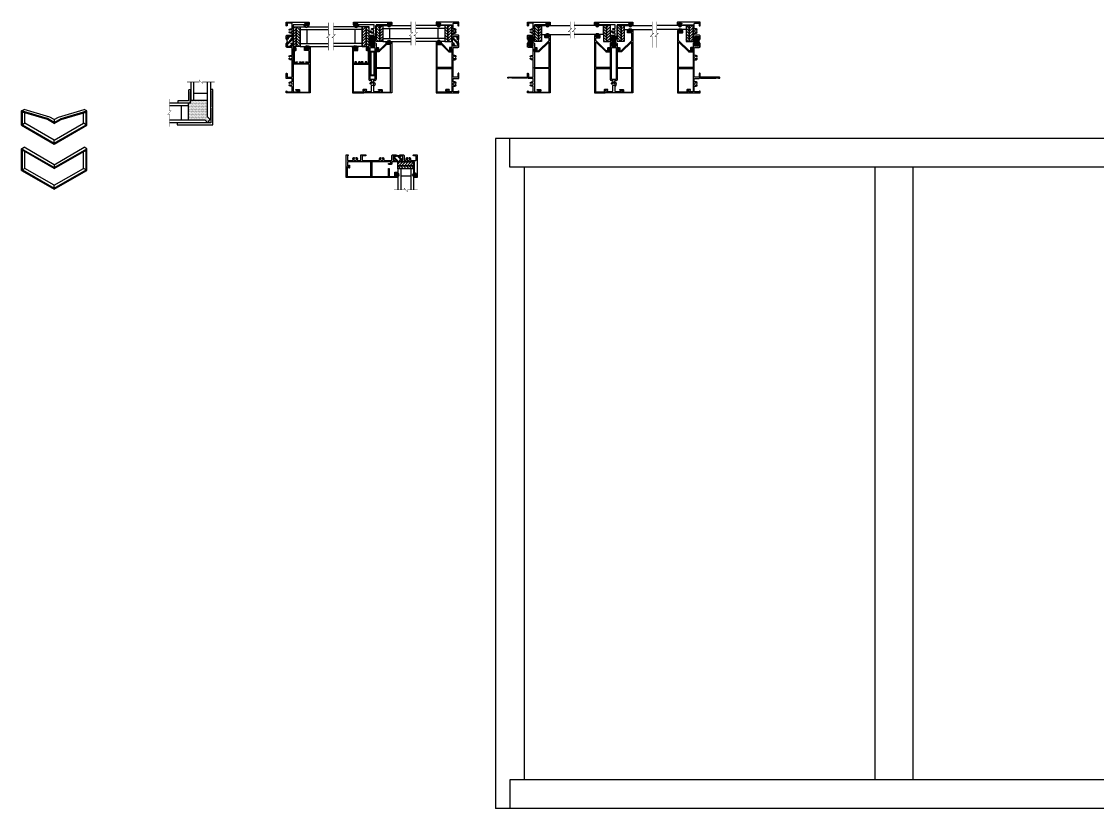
# Model space of a CAD drawing. Extents: x -23 to 190, y -172 to 85.
# Drawn here: x -23 to 45.3, y -46.7 to 3.3 of the extents above; entities that cross this region are included whole.
import ezdxf

# ---------------------------------------------------------------- set-up
doc = ezdxf.new("R2010")
doc.units = 0
doc.header["$MEASUREMENT"] = 0
doc.layers.get('0').update_dxf_attribs({"linetype": 'CONTINUOUS'})
for name, color, linetype in [('ALUM-RED', 1, 'CONTINUOUS'), ('Ballons', 7, 'CONTINUOUS'), ('DIM', 7, 'CONTINUOUS'), ('ELEV_FRAME', 1, 'CONTINUOUS'), ('FRAME', 1, 'CONTINUOUS'), ('GEOMETRY', 1, 'CONTINUOUS'), ('GLASS', 7, 'CONTINUOUS'), ('PROFILE NUMBER', 150, 'CONTINUOUS'), ('SEALANT', 8, 'CONTINUOUS'), ('SETTING BLOCKS', 7, 'CONTINUOUS'), ('TEXT', 7, 'CONTINUOUS')]:
    doc.layers.add(name, color=color, linetype=linetype)

# ---------------------------------------------------------------- blocks, each defined once
blk = doc.blocks.new('3806 MULLION')
h = blk.add_hatch()
h.set_pattern_fill('ANSI32', color=256, scale=0.25, style=0)
h.set_pattern_definition([(45, (-1.96831, -4.979215), (-0.0662913, 0.0662913), []), (45, (-1.92411, -4.979215), (-0.0662913, 0.0662913), [])])
h.paths.add_polyline_path([(-1.369, 0.094, -0.414214), (-1.394, 0.118), (-1.394, 0.134, 0.414214), (-1.404, 0.144), (-1.5, 0.144, 0.414214), (-1.531, 0.113), (-1.531, -0.113, 0.414214), (-1.5, -0.143), (-1.404, -0.143, 0.414214), (-1.394, -0.133), (-1.394, -0.118, -0.414214), (-1.369, -0.094, -0.414214), (-1.344, -0.118), (-1.093, -0.118, -0.414214), (-1.068, -0.094, -0.414214), (-1.043, -0.118), (-1.043, -0.133, 0.414214), (-1.033, -0.143), (-0.937, -0.143, 0.414214), (-0.906, -0.113), (-0.906, 0.113, 0.414214), (-0.937, 0.144), (-1.033, 0.144, 0.414214), (-1.043, 0.134), (-1.043, 0.118, -0.414214), (-1.068, 0.094, -0.414214), (-1.093, 0.118), (-1.093, 0.188, -0.275826), (-1.344, 0.188), (-1.344, 0.118, -0.414214)])
for p, q in [((-1.344, -0.118), (-1.093, -0.118)), ((-1.344, -0.203), (-1.344, -0.133))]:
    blk.add_line(p, q)
for points in [[(-1.093, -0.133), (-1.093, -0.118, -0.414214), (-1.068, -0.094, -0.414214), (-1.043, -0.118), (-1.043, -0.133, 0.414214), (-1.033, -0.143), (-0.937, -0.143, 0.414214), (-0.906, -0.113), (-0.906, 0.113, 0.414214), (-0.937, 0.144), (-1.033, 0.144, 0.414214), (-1.043, 0.134), (-1.043, 0.118, -0.414214), (-1.068, 0.094, -0.414214), (-1.093, 0.118), (-1.093, 0.188, -0.414214), (-1.062, 0.219), (-0.937, 0.219, -0.414214), (-0.831, 0.113), (-0.831, -0.062, 0.414214), (-0.8, -0.094), (-0.738, -0.094, 0.517938), (-0.709, -0.052, -0.42659), (-0.608, 0.149, -0.510157), (-0.56, 0.113), (-0.56, 0.112, -0.323599), (-0.586, 0.077, 2.284894), (-0.483, 0.018, -0.323599), (-0.466, 0.058), (-0.465, 0.058, -0.510157), (-0.41, 0.035, -0.142368), (-0.415, -0.052, 0.517938), (-0.386, -0.094), (-0.175, -0.094), (-0.175, 0.91), (-0.175, 0.961, -0.414214), (-0.15, 0.986, -0.399638), (-0.125, 0.962, 0.399638), (-0.1, 0.939), (-0.1, 0.939, 0.414214), (-0.075, 0.964), (-0.075, 1.134, 0.414214), (-0.1, 1.159), (-0.1, 1.159, 0.399638), (-0.125, 1.135, -0.399638), (-0.15, 1.111), (-0.15, 1.111, -0.414214), (-0.175, 1.136), (-0.175, 1.188, -0.414214), (-0.144, 1.219), (-0.031, 1.219, -0.414214), (0, 1.188), (0, 0), (0, -1.188, -0.414214), (-0.031, -1.219), (-0.144, -1.219, -0.414214), (-0.175, -1.188), (-0.175, -1.136, -0.414214), (-0.15, -1.111), (-0.15, -1.111, -0.399638), (-0.125, -1.135, 0.399638), (-0.1, -1.159), (-0.1, -1.159, 0.414214), (-0.075, -1.133), (-0.075, -0.964, 0.414214), (-0.1, -0.938), (-0.1, -0.938, 0.399638), (-0.125, -0.962, -0.399638), (-0.15, -0.986, -0.414214), (-0.175, -0.961), (-0.175, -0.909), (-0.175, -0.219), (-1.078, -0.219), (-1.093, -0.203)], [(-3.625, -0.143, -0.414214), (-3.656, -0.113), (-3.656, 0.113, -0.414214), (-3.625, 0.144), (-1.637, 0.144, -0.414214), (-1.606, 0.113), (-1.606, -0.113, -0.414214), (-1.637, -0.143)]]:
    blk.add_lwpolyline(points, format="xyb", close=True)
blk.add_lwpolyline([(-1.344, -0.203), (-1.359, -0.219), (-1.612, -0.219), (-1.612, -0.344, -0.414214), (-1.643, -0.374), (-1.799, -0.374, -0.414214), (-1.83, -0.344, -0.414214), (-1.799, -0.312), (-1.674, -0.312), (-1.674, -0.219), (-3.625, -0.219, -0.414214), (-3.731, -0.113), (-3.731, -0.068, 0.414214), (-3.762, -0.037), (-3.764, -0.037, 0.308174), (-3.793, -0.057, -0.627979), (-4.073, -0.078, 0.267949), (-4.1, -0.062), (-4.39, -0.062, 0.414214), (-4.4, -0.072), (-4.4, -0.37, -0.237131), (-4.413, -0.395, 0.457629), (-4.416, -0.441), (-4.346, -0.511, -0.668179), (-4.36, -0.546), (-4.49, -0.546, -0.414214), (-4.5, -0.535), (-4.5, 0), (-4.5, 0.536, -0.414214), (-4.49, 0.546), (-4.36, 0.546, -0.668179), (-4.346, 0.511), (-4.416, 0.441, 0.457629), (-4.413, 0.395, -0.237131), (-4.4, 0.37), (-4.4, 0.073, 0.414214), (-4.39, 0.063), (-4.045, 0.063, -0.500407), (-4.016, 0.023, 2.386509), (-3.914, 0.077, -0.326072), (-3.94, 0.113, -0.502305), (-3.892, 0.149, -0.227368), (-3.793, 0.057, 0.308174), (-3.764, 0.038), (-3.762, 0.038, 0.414214), (-3.731, 0.069), (-3.731, 0.113, -0.414214), (-3.625, 0.219), (-1.674, 0.219), (-1.674, 0.313), (-1.799, 0.313, -0.414214), (-1.83, 0.344, -0.414214), (-1.799, 0.375), (-1.643, 0.375, -0.414214), (-1.612, 0.344), (-1.612, 0.228, 0.414214), (-1.602, 0.219), (-1.375, 0.219, -0.414214), (-1.344, 0.188), (-1.344, 0.118, -0.414214), (-1.369, 0.094, -0.414214), (-1.394, 0.118), (-1.394, 0.134, 0.414214), (-1.404, 0.144), (-1.5, 0.144, 0.414214), (-1.531, 0.113), (-1.531, -0.113, 0.414214), (-1.5, -0.143), (-1.404, -0.143, 0.414214), (-1.394, -0.133), (-1.394, -0.118, -0.414214), (-1.369, -0.094, -0.414214), (-1.344, -0.118), (-1.344, -0.133)], format="xyb")
blk.add_arc((-1.219, 0.398), 0.245, 239.15951, 300.84049)
blk = doc.blocks.new('3802 45 GLASS STOP')
blk.add_lwpolyline([(3.939, -0.433, -0.399638), (3.914, -0.41, 0.400364), (3.889, -0.386, 0.414214), (3.864, -0.411), (3.864, -0.581, 0.414214), (3.889, -0.606), (3.889, -0.606, 0.399638), (3.914, -0.582, -0.399638), (3.939, -0.558, -0.414214), (3.964, -0.583), (3.964, -0.637, -0.414214), (3.933, -0.668), (-0.001, -0.668, -0.414214), (-0.011, -0.658), (-0.011, -0.01, -0.440011), (0, 0), (0.149, -0.013), (0.149, 0.04), (0.115, 0.074, -0.395486), (0.114, 0.102), (0.17, 0.165, -0.691708), (0.205, 0.152), (0.205, -0.04, -0.440011), (0.171, -0.071), (0.05, -0.061, 0.440011), (0.039, -0.071), (0.039, -0.593, 0.414214), (0.049, -0.603), (1.52, -0.603, 0.414214), (1.551, -0.572), (1.551, 0.299, -0.414214), (1.579, 0.327), (1.579, 0.327, -0.414214), (1.607, 0.299), (1.607, -0.572, 0.414214), (1.638, -0.603), (3.179, -0.603, 0.668179), (3.2, -0.55), (2.612, 0.038, -0.198912), (2.603, 0.06), (2.603, 0.296, -0.414214), (2.634, 0.327), (2.741, 0.327, -0.414214), (2.769, 0.299, -0.414214), (2.741, 0.271), (2.669, 0.271, 0.414214), (2.659, 0.261), (2.659, 0.071), (3.324, -0.594, 0.198912), (3.345, -0.603), (3.777, -0.603, 0.414214), (3.808, -0.572), (3.808, -0.355, -0.414214), (3.839, -0.324), (3.933, -0.324, -0.414214), (3.964, -0.355), (3.964, -0.408, -0.414214)], format="xyb", close=True)
blk = doc.blocks.new('3800 NAIL-ON FRAME')
h = blk.add_hatch()
h.set_pattern_fill('ANSI32', color=256, scale=0.25, style=0)
h.set_pattern_definition([(45, (-3.29232, -6.189), (-0.0662913, 0.0662913), []), (45, (-3.24812, -6.189), (-0.0662913, 0.0662913), [])])
h.paths.add_polyline_path([(2.143, 0.361, 0.414214), (2.112, 0.392), (2.017, 0.392, 0.414214), (2.006, 0.382), (2.006, 0.351, -0.414214), (1.982, 0.326, -0.414214), (1.956, 0.351), (1.956, 0.423, -0.324768), (1.706, 0.423), (1.706, 0.351, -0.414214), (1.681, 0.326, -0.414214), (1.655, 0.351), (1.655, 0.382, 0.414214), (1.645, 0.392), (1.549, 0.392, 0.414214), (1.518, 0.361), (1.518, 0.111, 0.414214), (1.549, 0.08), (1.645, 0.08, 0.414214), (1.655, 0.09), (1.655, 0.121, -0.414214), (1.681, 0.146, -0.414214), (1.706, 0.121), (1.706, 0.09, 0.414214), (1.715, 0.08), (1.946, 0.08, 0.414214), (1.956, 0.09), (1.956, 0.121, -0.414214), (1.982, 0.146, -0.414214), (2.006, 0.121), (2.006, 0.09, 0.414214), (2.017, 0.08), (2.112, 0.08, 0.414214), (2.143, 0.111)])
blk.add_line((1.706, 0.015), (1.706, 0.09))
blk.add_lwpolyline([(1.706, 0.015), (1.691, 0), (1.437, 0), (1.437, -0.125, -0.414214), (1.407, -0.156), (1.251, -0.156, -0.414214), (1.22, -0.125, -0.414214), (1.251, -0.094), (1.376, -0.094), (1.376, 0), (-1.376, 0), (-1.376, -0.224, 0.198912), (-1.373, -0.231), (-1.293, -0.31, -0.668179), (-1.3, -0.327), (-1.441, -0.327, -0.414214), (-1.451, -0.317), (-1.451, 0.444, -0.414214), (-1.441, 0.454), (-1.357, 0.454, -0.414214), (-1.326, 0.423, -0.358249), (-1.35, 0.393, 0.358249), (-1.376, 0.362), (-1.376, 0.111, 0.414214), (-1.345, 0.08), (-1.055, 0.08, 0.5024), (-1.025, 0.12, -0.280293), (-0.988, 0.264, -0.498955), (-0.939, 0.256, -0.334263), (-0.945, 0.219, 2.470836), (-0.832, 0.219, -0.334263), (-0.838, 0.256), (-0.838, 0.256, -0.498955), (-0.789, 0.264, -0.280293), (-0.752, 0.12, 0.5024), (-0.722, 0.08), (-0.556, 0.08, 0.414214), (-0.525, 0.111), (-0.525, 0.399), (-0.491, 0.434), (-0.491, 0.454), (-0.513, 0.476), (-0.513, 1.426, -0.443866), (-0.501, 1.436, 0.443866), (-0.491, 1.446), (-0.491, 1.614, 0.414214), (-0.501, 1.624), (-0.502, 1.624, -0.414214), (-0.513, 1.634), (-0.513, 1.673, -0.414214), (-0.482, 1.704, -0.414214), (-0.451, 1.673), (-0.451, 0.464, 0.414214), (-0.441, 0.454), (-0.232, 0.454, -0.414214), (-0.201, 0.423, -0.414214), (-0.232, 0.392), (-0.419, 0.392, 0.414214), (-0.451, 0.361), (-0.451, 0.111, 0.414214), (-0.419, 0.08), (0.633, 0.08, 0.5024), (0.663, 0.12, -0.280293), (0.7, 0.264, -0.498955), (0.749, 0.256, -0.334263), (0.743, 0.219, 2.470836), (0.856, 0.219, -0.334263), (0.85, 0.256, -0.498955), (0.899, 0.264, -0.280293), (0.936, 0.12, 0.5024), (0.966, 0.08), (1.412, 0.08, 0.414214), (1.444, 0.111), (1.444, 0.392, -0.414214), (1.506, 0.454), (1.674, 0.454, -0.414214), (1.706, 0.423), (1.706, 0.351, -0.414214), (1.681, 0.326, -0.414214), (1.655, 0.351), (1.655, 0.382, 0.414214), (1.645, 0.392), (1.549, 0.392, 0.414214), (1.518, 0.361), (1.518, 0.111, 0.414214), (1.549, 0.08), (1.645, 0.08, 0.414214), (1.655, 0.09), (1.655, 0.121, -0.414214), (1.681, 0.146, -0.414214), (1.706, 0.121), (1.706, 0.09, 0.414214), (1.715, 0.08), (1.946, 0.08, 0.414214), (1.956, 0.09), (1.956, 0.121, -0.414214), (1.982, 0.146, -0.414214), (2.006, 0.121), (2.006, 0.09, 0.414214), (2.017, 0.08), (2.112, 0.08, 0.414214), (2.143, 0.111), (2.143, 0.361, 0.414214), (2.112, 0.392), (2.017, 0.392, 0.414214), (2.006, 0.382), (2.006, 0.351, -0.414214), (1.982, 0.326), (1.982, 0.326, -0.414214), (1.956, 0.351), (1.956, 0.423, -0.414214), (1.988, 0.454), (2.157, 0.454, -0.414214), (2.219, 0.392), (2.219, 0.111, 0.414214), (2.249, 0.08), (2.321, 0.08, 0.5024), (2.351, 0.12, -0.280293), (2.388, 0.264, -0.498955), (2.437, 0.256, -0.334263), (2.431, 0.219, 2.470836), (2.544, 0.219, -0.334263), (2.538, 0.256, -0.498955), (2.587, 0.264, -0.280293), (2.624, 0.12, 0.5024), (2.654, 0.08), (2.943, 0.08, 0.414214), (2.975, 0.111), (2.975, 0.361, 0.414214), (2.943, 0.392), (2.831, 0.392, -0.414214), (2.799, 0.423, -0.414214), (2.831, 0.454), (3.04, 0.454, -0.414214), (3.049, 0.444), (3.049, 0.444), (3.049, -0.969, -0.414214), (3.018, -1), (2.905, -1, -0.414214), (2.874, -0.969), (2.874, -0.918, -0.414214), (2.9, -0.893), (2.9, -0.893, -0.399638), (2.924, -0.916, 0.399638), (2.949, -0.94), (2.95, -0.94, 0.414214), (2.975, -0.915), (2.975, -0.745, 0.414214), (2.95, -0.72), (2.949, -0.72, 0.399638), (2.924, -0.744, -0.399638), (2.9, -0.768, -0.414214), (2.874, -0.743), (2.874, -0.691), (2.874, 0), (1.971, 0), (1.956, 0.015), (1.956, 0.09)], format="xyb")
blk.add_arc((1.831, 0.596), 0.214, 234.01573, 305.98427)
blk = doc.blocks.new('3801 1 INCH GLASS STOP')
blk.add_lwpolyline([(2.741, 0.327, -0.414214), (2.769, 0.299, -0.414214), (2.741, 0.271), (2.669, 0.271, 0.414214), (2.659, 0.261), (2.659, 0.167, 0.198912), (2.668, 0.145), (3.128, -0.315, 0.198912), (3.15, -0.324), (3.183, -0.324, -0.414214), (3.214, -0.355), (3.214, -0.408, -0.414214), (3.189, -0.433, -0.399638), (3.164, -0.41, 0.400364), (3.139, -0.386, 0.414214), (3.114, -0.411), (3.114, -0.581, 0.414214), (3.139, -0.606), (3.139, -0.606, 0.399638), (3.164, -0.582, -0.399638), (3.189, -0.558, -0.414214), (3.214, -0.583), (3.214, -0.637, -0.414214), (3.183, -0.668), (-0.001, -0.668, -0.414214), (-0.011, -0.658), (-0.011, -0.01, -0.440011), (0, 0), (0.149, -0.013), (0.149, 0.04), (0.115, 0.074, -0.395486), (0.114, 0.102), (0.17, 0.165, -0.691708), (0.205, 0.152), (0.205, -0.04, -0.440011), (0.171, -0.071), (0.05, -0.061, 0.440011), (0.039, -0.071), (0.039, -0.593, 0.414214), (0.049, -0.603), (1.52, -0.603, 0.414214), (1.551, -0.572), (1.551, 0.299, -0.414214), (1.579, 0.327, -0.414214), (1.607, 0.299), (1.607, -0.572, 0.414214), (1.638, -0.603), (3.027, -0.603, 0.414214), (3.058, -0.572), (3.058, -0.337, 0.198912), (3.049, -0.315), (2.612, 0.122, -0.198912), (2.603, 0.144), (2.603, 0.296, -0.414214), (2.634, 0.327)], format="xyb", close=True)
blk = doc.blocks.new('A$C3BF656AD')
at = {"layer": 'SETTING BLOCKS'}
h = blk.add_hatch(dxfattribs=at)
h.set_pattern_fill('ANSI31', color=256, scale=0.25, angle=90, style=0)
h.set_pattern_definition([(135, (0.820812, -8.054306), (-0.02209709, -0.02209709), [])])
h.paths.add_polyline_path([(0, 0.063), (0.25, 0.063), (0.25, 0.11), (0, 0.11)])
h = blk.add_hatch(dxfattribs=at)
h.set_pattern_fill('ANSI31', color=256, scale=0.25, style=0)
h.set_pattern_definition([(45, (-2.098375, -8.085556), (-0.02209709, 0.02209709), [])])
h.paths.add_polyline_path([(0, 0), (0.25, 0), (0.25, 0.063), (0, 0.063)])
for points in [[(0, 0.063), (0, 0.11), (0.25, 0.11), (0.25, 0.063)], [(0, 0), (0, 0.063), (0.25, 0.063), (0.25, 0)]]:
    blk.add_lwpolyline(points, close=True, dxfattribs=at)
blk = doc.blocks.new('*U144')
at = {"layer": 'PROFILE NUMBER', "color": 5}
for p, q in [((-0.016, 0.092), (-0.013, 0.083)), ((-0.013, 0.083), (0.013, 0.083)), ((0.013, 0.083), (0.016, 0.092))]:
    blk.add_line(p, q, dxfattribs=at)
blk.add_lwpolyline([(-0.043, 0.091), (-0.043, 0.034), (-0.09, 0.034), (-0.09, 0), (0.09, 0), (0.09, 0.034), (0.043, 0.034), (0.043, 0.091)], dxfattribs=at)
for centre, start, end in [((-0.073, 0.071), 19.82892, 61.17501), ((0.073, 0.071), 118.76326, 160.19447)]:
    blk.add_arc(centre, 0.06, start, end, dxfattribs=at)
blk.add_ellipse((0, 0.152), major_axis=(-0.0958, 0), ratio=0.712114, start_param=2.033109, end_param=7.391692, dxfattribs=at)
blk.add_open_spline([(0.044, 0.124), (0.053, 0.129), (0.059, 0.135), (0.069, 0.15), (0.068, 0.157), (0.049, 0.179), (0.027, 0.189), (-0.021, 0.191), (-0.045, 0.181), (-0.067, 0.16), (-0.068, 0.152), (-0.061, 0.137), (-0.054, 0.129), (-0.044, 0.124)], degree=3, knots=[2.2211, 2.2211, 2.2211, 2.2211, 2.727733, 2.727733, 3.7005, 3.7005, 4.673268, 4.673268, 5.646035, 5.646035, 6.618803, 6.618803, 7.203997, 7.203997, 7.203997, 7.203997], dxfattribs=at)
blk = doc.blocks.new('3811 114 GLASS STOP')
blk.add_lwpolyline([(1.964, 0.69), (1.984, 0.67), (2.652, 0.67, -0.414214), (2.683, 0.639), (2.683, 0.401, 0.414214), (2.693, 0.391), (2.829, 0.391, 0.414214), (2.839, 0.401), (2.839, 0.475, 0.414214), (2.814, 0.5, 0.399638), (2.789, 0.477, -0.400364), (2.764, 0.453, -0.414214), (2.739, 0.478), (2.739, 0.648, -0.414214), (2.764, 0.673), (2.764, 0.673, -0.399638), (2.789, 0.649, 0.399638), (2.814, 0.625, 0.414214), (2.839, 0.65), (2.839, 0.725, 0.414214), (2.829, 0.735), (2.829, 0.735), (2.829, 0.735), (2.829, 0.735), (-0.001, 0.735, 0.414214), (-0.011, 0.725), (-0.011, 0.01, 0.440011), (0, 0), (0.138, 0.012, -0.440011), (0.149, 0.002), (0.149, -0.04), (0.115, -0.074, 0.395486), (0.114, -0.102), (0.17, -0.165, 0.691708), (0.205, -0.152), (0.205, 0.04, 0.440011), (0.171, 0.071), (0.05, 0.061, -0.440011), (0.039, 0.071), (0.039, 0.66, -0.414214), (0.049, 0.67), (1.777, 0.67, -0.414214), (1.808, 0.639), (1.808, -0.317, 0.414214), (1.818, -0.327), (2.781, -0.327, 0.414214), (2.809, -0.299, 0.414214), (2.781, -0.271), (1.895, -0.271, -0.414214), (1.864, -0.24), (1.864, -0.206, -0.414214), (1.895, -0.175), (1.954, -0.175, 0.414214), (1.964, -0.165), (1.964, -0.091, 0.414214), (1.939, -0.066, 0.399638), (1.914, -0.089, -0.400364), (1.889, -0.113, -0.414214), (1.864, -0.088), (1.864, 0.082, -0.414214), (1.889, 0.107, -0.400364), (1.914, 0.083, 0.399638), (1.939, 0.059, 0.414214), (1.964, 0.084), (1.964, 0.159, 0.414214), (1.954, 0.169), (1.895, 0.169, -0.414214), (1.864, 0.2), (1.864, 0.204, -0.414214), (1.895, 0.235), (1.954, 0.235, 0.414214), (1.964, 0.245), (1.964, 0.319, 0.414214), (1.939, 0.344, 0.399638), (1.914, 0.321, -0.400364), (1.889, 0.297, -0.414214), (1.864, 0.322), (1.864, 0.492, -0.414214), (1.889, 0.517, -0.400364), (1.914, 0.493, 0.399638), (1.939, 0.469, 0.414214), (1.964, 0.494), (1.964, 0.569, 0.414214), (1.954, 0.579), (1.895, 0.579, -0.414214), (1.864, 0.61), (1.864, 0.639, -0.414214), (1.895, 0.67), (1.964, 0.67)], format="xyb", close=True)
blk = doc.blocks.new('A$C71C12F4B')
at = {"layer": 'SETTING BLOCKS'}
h = blk.add_hatch(dxfattribs=at)
h.set_pattern_fill('ANSI31', color=256, scale=0.25, angle=90, style=0)
h.set_pattern_definition([(135, (-7.229924, -6.356783), (-0.02209709, -0.02209709), [])])
h.paths.add_polyline_path([(0.31, 0.11), (0, 0.11), (0, 0.063), (0.31, 0.063)])
h = blk.add_hatch(dxfattribs=at)
h.set_pattern_fill('ANSI31', color=256, scale=0.25, style=0)
h.set_pattern_definition([(45, (-7.229924, -6.356783), (-0.02209709, 0.02209709), [])])
h.paths.add_polyline_path([(0.31, 0), (0.31, 0.063), (0, 0.063), (0, 0)])
for points in [[(0, 0.063), (0, 0.11), (0.31, 0.11), (0.31, 0.063)], [(0, 0), (0, 0.063), (0.31, 0.063), (0.31, 0)]]:
    blk.add_lwpolyline(points, close=True, dxfattribs=at)
blk = doc.blocks.new('25031')
at = {"layer": 'GEOMETRY', "color": 5}
for p, q in [((-0.035, 0.042), (-0.09, 0.042)), ((-0.09, 0.042), (-0.09, 0)), ((-0.09, 0), (0.09, 0)), ((-0.035, 0.112), (-0.035, 0.042)), ((0.035, 0.042), (0.035, 0.112)), ((0.09, 0.042), (0.035, 0.042)), ((0.09, 0), (0.09, 0.042))]:
    blk.add_line(p, q, dxfattribs=at)
for centre, radius, start, end in [((-0.16, 0.126), 0.01, 165.86854, 267.1063), ((0, 0.086), 0.175, 14.16222, 165.86854), ((0, 3.29), 3.179, 267.1063, 269.36545), ((0, 0.086), 0.135, 30.48079, 149.52589), ((0, 3.29), 3.139, 267.87586, 269.9963), ((0.005, 3.056), 2.904, 269.90051, 272.19223), ((0.005, 3.056), 2.944, 270.58295, 273.02232), ((0.16, 0.126), 0.01, 273.02232, 14.16222)]:
    blk.add_arc(centre, radius, start, end, dxfattribs=at)
blk = doc.blocks.new('3809 BLOCK FRAME')
h = blk.add_hatch()
h.set_pattern_fill('PLAST', color=256, angle=45, style=0)
h.set_pattern_definition([(45, (-4.25098, -6.643), (-0.176777, 0.176777), []), (45, (-4.27308, -6.6209), (-0.176777, 0.176777), []), (45, (-4.29517, -6.5988), (-0.176777, 0.176777), [])])
edge = h.paths.add_edge_path()
edge.add_arc((-0.937, 0.093), 0.031, 270, 360, ccw=False)
edge.add_line((-0.937, 0.062), (-1.033, 0.062))
edge.add_arc((-1.033, 0.072), 0.01, 180, 270, ccw=False)
edge.add_line((-1.043, 0.072), (-1.043, 0.103))
edge.add_arc((-1.068, 0.103), 0.025, 360, 450)
edge.add_arc((-1.068, 0.103), 0.025, 90, 180)
edge.add_line((-1.093, 0.103), (-1.093, 0.031))
edge.add_arc((-1.218, -0.221), 0.281, 63.50919, 116.49081)
edge.add_line((-1.344, 0.031), (-1.344, 0.103))
edge.add_arc((-1.369, 0.103), 0.025, 0, 90)
edge.add_arc((-1.369, 0.103), 0.025, 90, 180)
edge.add_line((-1.394, 0.103), (-1.394, 0.072))
edge.add_arc((-1.404, 0.072), 0.01, 270, 360, ccw=False)
edge.add_line((-1.404, 0.062), (-1.5, 0.062))
edge.add_arc((-1.5, 0.093), 0.031, 180, 270, ccw=False)
edge.add_line((-1.531, 0.093), (-1.531, 0.343))
edge.add_arc((-1.5, 0.343), 0.031, 90, 180, ccw=False)
edge.add_line((-1.5, 0.374), (-1.404, 0.374))
edge.add_arc((-1.404, 0.364), 0.01, 0, 90, ccw=False)
edge.add_line((-1.394, 0.364), (-1.394, 0.333))
edge.add_arc((-1.369, 0.333), 0.025, 180, 270)
edge.add_arc((-1.369, 0.333), 0.025, 270, 360)
edge.add_line((-1.344, 0.333), (-1.344, 0.439))
edge.add_line((-1.344, 0.439), (-1.093, 0.439))
edge.add_line((-1.093, 0.439), (-1.093, 0.333))
edge.add_arc((-1.068, 0.333), 0.025, 180, 270)
edge.add_arc((-1.068, 0.333), 0.025, 270, 360)
edge.add_line((-1.043, 0.333), (-1.043, 0.364))
edge.add_arc((-1.033, 0.364), 0.01, 90, 180, ccw=False)
edge.add_line((-1.033, 0.374), (-0.937, 0.374))
edge.add_arc((-0.937, 0.343), 0.031, 0, 90, ccw=False)
edge.add_line((-0.906, 0.343), (-0.906, 0.093))
blk.add_line((-1.093, 0.439), (-1.344, 0.439))
for points in [[(-1.093, 0.439), (-1.093, 0.333, 0.414214), (-1.068, 0.308, 0.414214), (-1.043, 0.333), (-1.043, 0.364, -0.414214), (-1.033, 0.374), (-0.937, 0.374, -0.414214), (-0.906, 0.343), (-0.906, 0.093, -0.414214), (-0.937, 0.062), (-1.033, 0.062, -0.414214), (-1.043, 0.072), (-1.043, 0.103, 0.414214), (-1.068, 0.128), (-1.068, 0.128, 0.414214), (-1.093, 0.103), (-1.093, 0.031, 0.414214), (-1.062, 0), (-0.893, 0, 0.414214), (-0.831, 0.062), (-0.831, 0.343, -0.414214), (-0.8, 0.374), (-0.729, 0.374, -0.5024), (-0.699, 0.334, 0.280293), (-0.661, 0.19, 0.498955), (-0.613, 0.198), (-0.613, 0.198, 0.334263), (-0.618, 0.235, -2.470836), (-0.506, 0.235, 0.334263), (-0.511, 0.198, 0.498955), (-0.463, 0.19, 0.280293), (-0.425, 0.334, -0.5024), (-0.395, 0.374), (-0.106, 0.374, -0.414214), (-0.075, 0.343), (-0.075, 0.093, -0.414214), (-0.106, 0.062), (-0.219, 0.062, 0.414214), (-0.25, 0.031, 0.414214), (-0.219, 0), (0, 0), (0, 1.423, 0.414214), (-0.031, 1.454), (-0.144, 1.454, 0.414214), (-0.175, 1.423), (-0.175, 1.371, 0.414214), (-0.15, 1.346), (-0.15, 1.346, 0.399638), (-0.125, 1.37, -0.399638), (-0.1, 1.394), (-0.1, 1.394, -0.414214), (-0.075, 1.369), (-0.075, 1.199, -0.414214), (-0.1, 1.174), (-0.1, 1.174, -0.399638), (-0.125, 1.198, 0.399638), (-0.15, 1.221, 0.414214), (-0.175, 1.196), (-0.175, 0.464, -0.414214), (-0.185, 0.454), (-1.078, 0.454), (-1.093, 0.439)], [(-1.344, 0.439), (-1.344, 0.439), (-1.359, 0.454), (-1.612, 0.454), (-1.612, 0.579, 0.414214), (-1.643, 0.61), (-1.799, 0.61, 0.414214), (-1.83, 0.579, 0.414214), (-1.799, 0.548), (-1.674, 0.548), (-1.674, 0.454), (-4.425, 0.454), (-4.425, 0.678, -0.198912), (-4.422, 0.685), (-4.343, 0.764, 0.668179), (-4.35, 0.781), (-4.49, 0.781, 0.414214), (-4.5, 0.771), (-4.5, 0.01, 0.414214), (-4.49, 0), (-4.406, 0, 0.414214), (-4.375, 0.031, 0.358249), (-4.4, 0.061, -0.358249), (-4.425, 0.092), (-4.425, 0.343, -0.414214), (-4.394, 0.374), (-4.105, 0.374, -0.5024), (-4.075, 0.334, 0.280293), (-4.037, 0.19, 0.498955), (-3.989, 0.198, 0.334263), (-3.994, 0.235, -2.470836), (-3.882, 0.235, 0.334263), (-3.887, 0.198, 0.498955), (-3.839, 0.19, 0.280293), (-3.801, 0.334, -0.5024), (-3.771, 0.374), (-3.606, 0.374, -0.414214), (-3.575, 0.343), (-3.575, 0), (-3.281, 0, 0.414214), (-3.25, 0.031, 0.414214), (-3.281, 0.062), (-3.469, 0.062, -0.414214), (-3.5, 0.093), (-3.5, 0.343, -0.414214), (-3.469, 0.374), (-2.417, 0.374, -0.5024), (-2.387, 0.334, 0.280293), (-2.349, 0.19, 0.498955), (-2.301, 0.198, 0.334263), (-2.306, 0.235, -2.470836), (-2.194, 0.235, 0.334263), (-2.199, 0.198, 0.498955), (-2.151, 0.19, 0.280293), (-2.113, 0.334, -0.5024), (-2.083, 0.374), (-1.637, 0.374, -0.414214), (-1.606, 0.343), (-1.606, 0.062, 0.414214), (-1.544, 0), (-1.375, 0, 0.414214), (-1.344, 0.031), (-1.344, 0.103, 0.414214), (-1.369, 0.128, 0.414214), (-1.394, 0.103), (-1.394, 0.072, -0.414214), (-1.404, 0.062), (-1.5, 0.062, -0.414214), (-1.531, 0.093), (-1.531, 0.343, -0.414214), (-1.5, 0.374), (-1.404, 0.374, -0.414214), (-1.394, 0.364), (-1.394, 0.333, 0.414214), (-1.369, 0.308, 0.414214), (-1.344, 0.333), (-1.344, 0.439)]]:
    blk.add_lwpolyline(points, format="xyb")
blk.add_arc((-1.218, -0.221), 0.281, 63.50919, 116.49081)
blk = doc.blocks.new('*U145')
at = {"layer": 'PROFILE NUMBER', "color": 5}
for p, q in [((-0.016, 0.092), (-0.013, 0.083)), ((-0.013, 0.083), (0.013, 0.083)), ((0.013, 0.083), (0.016, 0.092))]:
    blk.add_line(p, q, dxfattribs=at)
blk.add_lwpolyline([(-0.043, 0.091), (-0.043, 0.034), (-0.09, 0.034), (-0.09, 0), (0.09, 0), (0.09, 0.034), (0.043, 0.034), (0.043, 0.091)], dxfattribs=at)
for centre, start, end in [((-0.073, 0.071), 19.82892, 61.17501), ((0.073, 0.071), 118.76326, 160.19447)]:
    blk.add_arc(centre, 0.06, start, end, dxfattribs=at)
blk.add_ellipse((0, 0.152), major_axis=(-0.0958, 0), ratio=0.712114, start_param=2.033109, end_param=7.391692, dxfattribs=at)
blk.add_open_spline([(0.044, 0.124), (0.053, 0.129), (0.059, 0.135), (0.069, 0.15), (0.068, 0.157), (0.049, 0.179), (0.027, 0.189), (-0.021, 0.191), (-0.045, 0.181), (-0.067, 0.16), (-0.068, 0.152), (-0.061, 0.137), (-0.054, 0.129), (-0.044, 0.124)], degree=3, knots=[2.2211, 2.2211, 2.2211, 2.2211, 2.727733, 2.727733, 3.7005, 3.7005, 4.673268, 4.673268, 5.646035, 5.646035, 6.618803, 6.618803, 7.203997, 7.203997, 7.203997, 7.203997], dxfattribs=at)

msp = doc.modelspace()

# ---------------------------------------------------------------- hatches: boundary and pattern name
at = {"layer": 'SEALANT'}
h = msp.add_hatch(dxfattribs=at)
h.set_pattern_fill('DOTS', color=256, scale=0.75, style=0)
h.set_pattern_definition([(0, (-29.62046, -5.736734), (0.0234375, 0.046875), [0, -0.046875])])
edge = h.paths.add_edge_path()
edge.add_line((-12.443, -1.884), (-12.443, -2.072))
edge.add_line((-12.443, -2.072), (-12.443, -2.947))
edge.add_line((-12.443, -2.947), (-11.381, -2.947))
edge.add_line((-11.381, -2.947), (-11.193, -3.134))
edge.add_arc((-10.971, -3.18), 0.227, 101.65322, 168.34678, ccw=False)
edge.add_line((-11.017, -2.957), (-11.204, -2.77))
edge.add_line((-11.204, -2.77), (-11.204, -1.707))
edge.add_line((-11.204, -1.707), (-12.079, -1.707))
edge.add_line((-12.079, -1.707), (-12.267, -1.707))
edge.add_arc((-12.431, -1.719), 0.165, -94.12843, 4.12843, ccw=False)

# ---------------------------------------------------------------- linework, layer by layer
at = {"layer": 'ALUM-RED'}
for points in [[(-11.941, -3.134), (-12.034, -3.134), (-12.034, -3.149), (-13.034, -3.149), (-13.034, -3.134), (-13.127, -3.134), (-13.127, -3.264, 0.414214), (-13.117, -3.274), (-10.887, -3.274, 0.414214), (-10.877, -3.264), (-10.877, -1.034, 0.414214), (-10.887, -1.024), (-11.017, -1.024), (-11.017, -1.117), (-11.002, -1.117), (-11.002, -2.117), (-11.017, -2.117), (-11.017, -2.21), (-11.002, -2.21), (-11.002, -3.139, -0.414214), (-11.012, -3.149), (-11.941, -3.149)], [(-12.282, -1.151), (-12.267, -1.151), (-12.267, -1.058), (-12.397, -1.058, 0.414214), (-12.407, -1.068), (-12.407, -1.734, -0.414214), (-12.417, -1.744), (-13.083, -1.744, 0.414214), (-13.093, -1.754), (-13.093, -1.884), (-13, -1.884), (-13, -1.869), (-12.292, -1.869, 0.414214), (-12.282, -1.859)]]:
    msp.add_lwpolyline(points, format="xyb", close=True, dxfattribs=at)
at = {"layer": 'Ballons'}
for p, q in [((9.987, 3.028), (11.818, 3.028)), ((9.987, 2.466), (9.987, 3.028)), ((13.924, 3.028), (12.068, 3.028)), ((9.987, 2.466), (11.818, 2.466)), ((13.924, 2.466), (12.068, 2.466))]:
    msp.add_line(p, q, dxfattribs=at)
at = {"layer": 'DIM', "color": 5, "lineweight": 40}
msp.add_lwpolyline([(-0.608, 1.373), (-0.858, 1.373), (-0.858, -0.127), (-0.608, -0.127)], close=True, dxfattribs=at)
at = {"layer": 'ELEV_FRAME'}
for p, q in [((57.656, -4.136), (7.062, -4.136)), ((7.062, -4.136), (7.062, -46.682)), ((7.973, -5.959), (7.973, -4.136)), ((56.744, -5.959), (7.973, -5.959)), ((8.885, -5.959), (8.885, -44.86)), ((31.145, -5.959), (31.145, -44.86)), ((33.572, -5.959), (33.572, -44.86)), ((7.973, -44.86), (7.973, -46.682)), ((56.744, -44.86), (7.973, -44.86)), ((57.656, -46.682), (7.062, -46.682))]:
    msp.add_line(p, q, dxfattribs=at)
at = {"layer": 'FRAME'}
for p, q in [((-23.014, -2.387), (-22.852, -2.293)), ((-21.374, -2.871), (-23.014, -2.387)), ((-23.014, -3.295), (-23.014, -2.387)), ((-22.962, -3.326), (-22.962, -2.402)), ((-21.374, -2.932), (-22.962, -2.463)), ((-21.212, -2.777), (-22.852, -2.293)), ((-22.799, -3.171), (-22.799, -2.511)), ((-20.67, -2.777), (-19.03, -2.293)), ((-20.508, -2.871), (-18.868, -2.387)), ((-20.508, -2.932), (-18.92, -2.463)), ((-19.083, -3.171), (-19.083, -2.511)), ((-18.868, -2.387), (-19.03, -2.293)), ((-18.92, -3.326), (-18.92, -2.402)), ((-18.868, -3.295), (-18.868, -2.387)), ((-23.014, -3.295), (-20.941, -4.492)), ((-22.799, -3.171), (-22.962, -3.265)), ((-22.962, -3.265), (-20.941, -4.432)), ((-20.941, -4.244), (-22.799, -3.171)), ((-20.941, -3.121), (-21.374, -2.871)), ((-20.941, -3.182), (-21.374, -2.932)), ((-20.941, -2.934), (-21.212, -2.777)), ((-20.941, -2.934), (-20.67, -2.777)), ((-20.941, -3.121), (-20.508, -2.871)), ((-20.941, -3.182), (-20.508, -2.932)), ((-20.941, -2.934), (-20.941, -3.182)), ((-20.941, -4.244), (-19.083, -3.171)), ((-20.941, -4.432), (-18.92, -3.265)), ((-20.941, -4.492), (-18.868, -3.295)), ((-18.92, -3.265), (-19.083, -3.171)), ((-23.014, -4.791), (-22.852, -4.697)), ((-20.941, -5.8), (-22.852, -4.697)), ((-20.941, -4.432), (-20.941, -4.244)), ((-20.941, -4.432), (-20.941, -4.492)), ((-20.941, -5.8), (-19.03, -4.697)), ((-18.868, -4.791), (-19.03, -4.697)), ((-20.941, -5.988), (-23.014, -4.791)), ((-23.014, -6.162), (-23.014, -4.791)), ((-22.962, -6.192), (-22.962, -4.821)), ((-20.941, -6.049), (-22.962, -4.882)), ((-22.799, -6.038), (-22.799, -4.976)), ((-20.941, -5.988), (-18.868, -4.791)), ((-20.941, -6.049), (-18.92, -4.882)), ((-19.083, -6.038), (-19.083, -4.976)), ((-18.92, -6.192), (-18.92, -4.821)), ((-18.868, -6.162), (-18.868, -4.791)), ((-22.799, -6.038), (-22.962, -6.132)), ((-22.962, -6.132), (-20.941, -7.299)), ((-20.941, -7.111), (-22.799, -6.038)), ((-20.941, -5.8), (-20.941, -6.049)), ((-20.941, -7.111), (-19.083, -6.038)), ((-20.941, -7.299), (-18.92, -6.132)), ((-18.92, -6.132), (-19.083, -6.038)), ((-23.014, -6.162), (-20.941, -7.359)), ((-20.941, -7.359), (-18.868, -6.162)), ((-20.941, -7.299), (-20.941, -7.111)), ((-20.941, -7.299), (-20.941, -7.359))]:
    msp.add_line(p, q, dxfattribs=at)
for points in [[(9.549, 1.506, -0.414214), (9.577, 1.534, -0.414214), (9.605, 1.506), (9.605, 1.434, 0.414214), (9.615, 1.424), (9.806, 1.424), (10.47, 2.088, 0.198912), (10.479, 2.11), (10.479, 2.229, 0.414214), (10.448, 2.26), (10.231, 2.26, -0.414214), (10.2, 2.291), (10.2, 2.385, -0.414214), (10.231, 2.416), (10.285, 2.416, -0.414214), (10.31, 2.391, -0.399638), (10.286, 2.366, 0.400364), (10.262, 2.341, 0.414214), (10.287, 2.316), (10.457, 2.316, 0.414214), (10.482, 2.341), (10.482, 2.341, 0.399638), (10.459, 2.366, -0.399638), (10.435, 2.391, -0.414214), (10.46, 2.416), (10.513, 2.416, -0.414214), (10.544, 2.385), (10.544, -1.236, -0.414214), (10.534, -1.246), (9.886, -1.246, -0.440011), (9.876, -1.235), (9.89, -1.086), (9.836, -1.086), (9.802, -1.12, -0.395486), (9.775, -1.121), (9.711, -1.065, -0.691708), (9.724, -1.03), (9.917, -1.03, -0.440011), (9.948, -1.064), (9.937, -1.185, 0.440011), (9.947, -1.196), (10.469, -1.196, 0.414214), (10.479, -1.186), (10.479, 0.285, 0.414214), (10.448, 0.316), (9.577, 0.316, -0.414214), (9.549, 0.344), (9.549, 0.344, -0.414214), (9.577, 0.372), (10.448, 0.372, 0.414214), (10.479, 0.403), (10.479, 1.943, 0.668179), (10.427, 1.965), (9.838, 1.377, -0.198912), (9.816, 1.368), (9.58, 1.368, -0.414214), (9.549, 1.399)], [(14.362, 1.506, 0.414214), (14.334, 1.534, 0.414214), (14.306, 1.506), (14.306, 1.434, -0.414214), (14.296, 1.424), (14.106, 1.424), (13.441, 2.088, -0.198912), (13.432, 2.11), (13.432, 2.229, -0.414214), (13.463, 2.26), (13.68, 2.26, 0.414214), (13.711, 2.291), (13.711, 2.385, 0.414214), (13.68, 2.416), (13.627, 2.416, 0.414214), (13.602, 2.391, 0.399638), (13.625, 2.366, -0.400364), (13.649, 2.341, -0.414214), (13.624, 2.316), (13.454, 2.316, -0.414214), (13.429, 2.341), (13.429, 2.341, -0.399638), (13.453, 2.366, 0.399638), (13.477, 2.391, 0.414214), (13.452, 2.416), (13.398, 2.416, 0.414214), (13.367, 2.385), (13.367, -1.236, 0.414214), (13.377, -1.246), (14.025, -1.246, 0.440011), (14.035, -1.235), (14.022, -1.086), (14.075, -1.086), (14.109, -1.12, 0.395486), (14.137, -1.121), (14.2, -1.065, 0.691708), (14.187, -1.03), (13.995, -1.03, 0.440011), (13.964, -1.064), (13.975, -1.185, -0.440011), (13.965, -1.196), (13.442, -1.196, -0.414214), (13.432, -1.186), (13.432, 0.285, -0.414214), (13.463, 0.316), (14.334, 0.316, 0.414214), (14.362, 0.344), (14.362, 0.344, 0.414214), (14.334, 0.372), (13.463, 0.372, -0.414214), (13.432, 0.403), (13.432, 1.943, -0.668179), (13.485, 1.965), (14.073, 1.377, 0.198912), (14.095, 1.368), (14.331, 1.368, 0.414214), (14.362, 1.399)], [(-0.779, -6.524, 0.414214), (-0.748, -6.555), (0.242, -6.555, 0.414214), (0.273, -6.524), (0.273, -6.07, -0.414214), (0.298, -6.045), (0.304, -6.045, -0.414214), (0.329, -6.07), (0.329, -6.524, 0.414214), (0.36, -6.555), (0.641, -6.555, 0.414214), (0.672, -6.524), (0.672, -6.307, -0.414214), (0.703, -6.276), (0.797, -6.276, -0.414214), (0.828, -6.307), (0.828, -6.361, -0.414214), (0.803, -6.386, -0.399638), (0.778, -6.362, 0.400364), (0.753, -6.338, 0.414214), (0.728, -6.363), (0.728, -6.533, 0.414214), (0.753, -6.558), (0.753, -6.558, 0.399638), (0.778, -6.535, -0.399638), (0.803, -6.511, -0.414214), (0.828, -6.536), (0.828, -6.589, -0.414214), (0.797, -6.62), (-2.387, -6.62, -0.414214), (-2.397, -6.61), (-2.397, -5.962, -0.440011), (-2.386, -5.952), (-2.248, -5.965, 0.440011), (-2.237, -5.955), (-2.237, -5.852, -0.414214), (-2.212, -5.827, -0.414214), (-2.187, -5.852), (-2.187, -5.986, -0.440011), (-2.221, -6.017), (-2.336, -6.007, 0.440011), (-2.347, -6.017), (-2.347, -6.545, 0.414214), (-2.337, -6.555), (-0.866, -6.555, 0.414214), (-0.835, -6.524), (-0.835, -5.653, -0.414214), (-0.807, -5.625), (-0.807, -5.625, -0.414214), (-0.779, -5.653)], [(-0.779, -6.524, 0.414214), (-0.748, -6.555), (0.242, -6.555, 0.414214), (0.273, -6.524), (0.273, -6.07, -0.414214), (0.298, -6.045), (0.304, -6.045, -0.414214), (0.329, -6.07), (0.329, -6.524, 0.414214), (0.36, -6.555), (0.641, -6.555, 0.414214), (0.672, -6.524), (0.672, -6.307, -0.414214), (0.703, -6.276), (0.797, -6.276, -0.414214), (0.828, -6.307), (0.828, -6.361, -0.414214), (0.803, -6.386, -0.399638), (0.778, -6.362, 0.400364), (0.753, -6.338, 0.414214), (0.728, -6.363), (0.728, -6.533, 0.414214), (0.753, -6.558), (0.753, -6.558, 0.399638), (0.778, -6.535, -0.399638), (0.803, -6.511, -0.414214), (0.828, -6.536), (0.828, -6.589, -0.414214), (0.797, -6.62), (-2.387, -6.62, -0.414214), (-2.397, -6.61), (-2.397, -5.962, -0.440011), (-2.386, -5.952), (-2.248, -5.965, 0.440011), (-2.237, -5.955), (-2.237, -5.852, -0.414214), (-2.212, -5.827, -0.414214), (-2.187, -5.852), (-2.187, -5.986, -0.440011), (-2.221, -6.017), (-2.336, -6.007, 0.440011), (-2.347, -6.017), (-2.347, -6.545, 0.414214), (-2.337, -6.555), (-0.866, -6.555, 0.414214), (-0.835, -6.524), (-0.835, -5.653, -0.414214), (-0.807, -5.625), (-0.807, -5.625, -0.414214), (-0.779, -5.653)]]:
    msp.add_lwpolyline(points, format="xyb", close=True, dxfattribs=at)
at = {"layer": 'GLASS'}
for p, q in [((-5.324, 2.961), (-3.54, 2.961)), ((-5.324, 1.72), (-5.324, 2.961)), ((-5.324, 2.774), (-3.54, 2.774)), ((-4.887, 1.899), (-4.887, 2.774)), ((-1.388, 2.961), (-3.203, 2.961)), ((-1.388, 2.774), (-3.203, 2.774)), ((-1.825, 1.899), (-1.825, 2.774)), ((-1.388, 1.72), (-1.388, 2.961)), ((-0.075, 3.027), (1.71, 3.027)), ((-0.075, 3.027), (-0.075, 2.027)), ((-0.075, 2.84), (1.71, 2.84)), ((0.362, 2.215), (0.362, 2.84)), ((3.862, 3.027), (2.021, 3.027)), ((3.862, 2.84), (2.021, 2.84)), ((3.425, 2.215), (3.425, 2.84)), ((3.862, 3.027), (3.862, 2.027)), ((9.987, 2.777), (9.987, 3.027)), ((9.987, 3.027), (9.987, 2.777)), ((9.987, 3.027), (9.987, 2.466)), ((13.924, 2.466), (13.924, 3.028)), ((13.924, 3.027), (13.924, 2.777)), ((13.924, 3.027), (13.924, 2.466)), ((15.237, 3.027), (17.021, 3.027)), ((15.237, 3.027), (15.237, 2.777)), ((15.237, 2.777), (15.237, 3.027)), ((15.237, 2.777), (17.021, 2.777)), ((19.174, 3.027), (17.32, 3.027)), ((19.174, 2.777), (17.32, 2.777)), ((19.174, 3.027), (19.174, 2.777)), ((-0.075, 2.215), (1.71, 2.215)), ((3.862, 2.215), (2.021, 2.215)), ((-5.324, 1.899), (-3.54, 1.899)), ((-5.324, 1.711), (-3.54, 1.711)), ((-1.388, 1.899), (-3.203, 1.899)), ((-1.388, 1.711), (-3.203, 1.711)), ((-0.075, 2.027), (1.71, 2.027)), ((3.862, 2.027), (2.021, 2.027)), ((0.876, -6.063), (0.876, -7.404)), ((1.876, -6.063), (0.876, -6.063)), ((1.064, -6.063), (1.064, -7.404)), ((1.689, -6.063), (1.689, -7.404)), ((1.876, -6.063), (1.876, -7.404)), ((1.064, -6.5), (1.689, -6.5))]:
    msp.add_line(p, q, dxfattribs=at)
at = {"layer": 'GLASS', "const_width": 0.024}
for points in [[(-3.54, 1.461), (-3.54, 2.248), (-3.656, 2.248), (-3.438, 2.461), (-3.54, 2.461), (-3.54, 3.211)], [(-3.203, 1.461), (-3.203, 2.248), (-3.319, 2.248), (-3.101, 2.461), (-3.203, 2.461), (-3.203, 3.211)], [(1.71, 1.777), (1.71, 2.383), (1.594, 2.383), (1.812, 2.595), (1.71, 2.595), (1.71, 3.277)], [(2.021, 1.777), (2.021, 2.383), (1.905, 2.383), (2.124, 2.595), (2.021, 2.595), (2.021, 3.277)], [(11.818, 2.216), (11.818, 2.64), (11.702, 2.64), (11.92, 2.853), (11.818, 2.853), (11.818, 3.278)], [(12.068, 2.216), (12.068, 2.64), (11.952, 2.64), (12.17, 2.853), (12.068, 2.853), (12.068, 3.278)], [(17.021, 1.623), (17.021, 2.344), (16.906, 2.344), (17.124, 2.557), (17.021, 2.557), (17.021, 3.277)], [(17.32, 1.623), (17.32, 2.344), (17.204, 2.344), (17.422, 2.557), (17.32, 2.557), (17.32, 3.277)], [(-12.512, -0.551), (-11.733, -0.551), (-11.733, -0.435), (-11.52, -0.653), (-11.52, -0.551), (-10.762, -0.551)], [(-13.623, -3.38), (-13.623, -2.601), (-13.739, -2.601), (-13.52, -2.388), (-13.623, -2.388), (-13.623, -1.63)], [(2.126, -7.404), (1.483, -7.404), (1.483, -7.52), (1.27, -7.302), (1.27, -7.404), (0.626, -7.404)]]:
    msp.add_lwpolyline(points, dxfattribs=at)
at = {"layer": 'GLASS'}
for points in [[(-12.267, -0.551), (-12.267, -1.707), (-12.079, -1.707), (-12.079, -0.551)], [(-11.017, -0.551), (-11.017, -2.957), (-11.204, -2.77), (-11.204, -0.551)], [(-12.079, -1.27), (-11.204, -1.27)], [(-13.623, -1.884), (-12.443, -1.884), (-12.443, -2.072), (-13.623, -2.072)], [(-12.079, -1.707), (-11.204, -1.707)], [(-12.88, -2.072), (-12.88, -2.947)], [(-12.443, -2.072), (-12.443, -2.947)], [(-13.623, -2.947), (-11.381, -2.947), (-11.193, -3.134), (-13.623, -3.134)]]:
    msp.add_lwpolyline(points, dxfattribs=at)
at = {"layer": 'SEALANT'}
for centre, radius, start, end in [((-12.431, -1.719), 0.165, 265.87157, 4.12843), ((-10.971, -3.18), 0.227, 101.65322, 168.34678)]:
    msp.add_arc(centre, radius, start, end, dxfattribs=at)

# ---------------------------------------------------------------- block references
at = {"layer": 'FRAME', "xscale": -1}
for name, p, rotation in [('3809 BLOCK FRAME', (-6.216, 3.254), 270), ('3800 NAIL-ON FRAME', (19.612, 0.204), 270), ('3802 45 GLASS STOP', (19.285, -1.235), 270), ('3811 114 GLASS STOP', (-5.435, -1.235), 270), ('3801 1 INCH GLASS STOP', (3.973, -1.235), 270), ('3809 BLOCK FRAME', (2.103, -5.171), 180)]:
    msp.add_blockref(name, p, dxfattribs=dict(at, rotation=rotation))
at = {"layer": 'FRAME'}
for name, p, rotation in [('3806 MULLION', (-0.731, 3.254), 90), ('3809 BLOCK FRAME', (4.754, 3.254), 90.00000000000001), ('3800 NAIL-ON FRAME', (9.549, 0.204), 90), ('3806 MULLION', (14.581, 3.254), 90), ('3802 45 GLASS STOP', (15.126, -1.236), 90), ('3811 114 GLASS STOP', (-1.276, -1.235), 90), ('3801 1 INCH GLASS STOP', (-0.186, -1.235), 90)]:
    msp.add_blockref(name, p, dxfattribs=dict(at, rotation=rotation))
at = {"layer": 'TEXT', "yscale": 4, "zscale": 4}
for name, p, xscale, rotation in [('A$C71C12F4B', (-5.324, 1.711), 4, 90), ('A$C71C12F4B', (-1.388, 1.711), -4, 270), ('A$C3BF656AD', (-0.513, 3.027), 4, 270), ('A$C3BF656AD', (4.3, 3.027), -4, 90), ('A$C3BF656AD', (9.549, 3.027), 4, 270), ('A$C3BF656AD', (14.362, 3.027), -4, 90), ('A$C3BF656AD', (14.799, 3.027), 4, 270), ('A$C3BF656AD', (19.612, 3.027), -4, 90), ('A$C3BF656AD', (1.876, -5.625), 4, 180)]:
    msp.add_blockref(name, p, dxfattribs=dict(at, xscale=xscale, rotation=rotation))
at = {"layer": 'TEXT'}
for name, p, rotation in [('25031', (-4.932, 3.179), 180), ('25031', (-1.78, 3.179), 180), ('*U144', (0.317, 3.179), 180), ('*U144', (3.47, 3.179), 180), ('*U144', (10.379, 3.179), 180), ('*U144', (13.532, 3.179), 180), ('*U144', (15.629, 3.179), 180), ('*U144', (18.782, 3.179), 180), ('*U144', (0.728, -6.448), 270), ('*U145', (0.728, -6.448), 270)]:
    msp.add_blockref(name, p, dxfattribs=dict(at, rotation=rotation))
at = {"layer": 'TEXT', "xscale": -1}
for name, p in [('*U144', (15.622, 2.628)), ('*U144', (18.789, 2.629)), ('*U144', (0.31, 1.879)), ('*U144', (10.372, 2.316)), ('*U144', (13.539, 2.316)), ('25031', (-4.872, 1.504)), ('25031', (-1.839, 1.504))]:
    msp.add_blockref(name, p, dxfattribs=at)
at = {"layer": 'TEXT'}
msp.add_blockref('*U144', (3.477, 1.879), dxfattribs=at)
at = {"layer": 'TEXT', "xscale": -1, "rotation": 90}
msp.add_blockref('*U144', (2.028, -6.455), dxfattribs=at)

doc.saveas('drawing.dxf')
